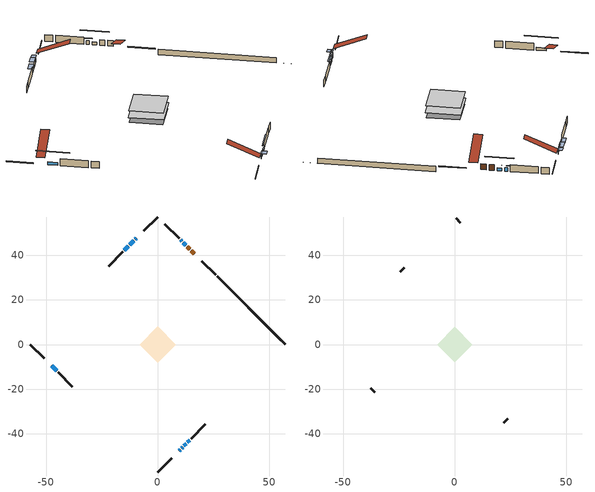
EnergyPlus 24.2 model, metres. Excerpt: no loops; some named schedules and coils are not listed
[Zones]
conditioned space
 floor adiabatic (AdiabaticFloorConstruction): -8.14,0 0,8.14 8.14,0 0,-8.14 z0.86
 floor foundation (Slab1 construction): -7.63,0.08 -0.08,7.63 7.63,-0.08 0.08,-7.63 z-1.12
 wall outside (RimJoist1 construction): 0,-57.15 6.25,-50.9 / -57.15,0 -50.9,-6.25 / 0,57.15 -6.25,50.9 / 25.98,31.18 19.73,37.43 z0.86:1.16
 wall outside (AdiabaticWallConstruction 1): 16.37,40.78 15.1,42.05 / 14.45,42.71 13.28,43.87 z0.86:2.89
 wall outside (AdiabaticWallConstruction): 9.61,-47.55 10.04,-47.11 z0.86:2.54; 12.62,44.53 11.51,45.65 / -47.55,-9.61 -45.32,-11.84 z0.86:1.88; -9.61,47.55 -10.04,47.11 z0.86:2.1; 10.69,-46.46 11.11,-46.04 z0.86:1.7; 11.77,-45.39 12.67,-44.49 / -13.17,43.99 -14.96,42.19 / 10.85,46.3 10.2,46.95 z0.86:2.13; -10.69,46.46 -12.51,44.64 z0.86:2.67; 13.32,-43.83 14.29,-42.86 z0.86:1.39
 wall outside (Wall1 construction): 14.95,-42.2 21.33,-35.82 / -44.66,-12.49 -38.27,-18.88 / -15.62,41.53 -22.01,35.15 / 9.55,47.6 3.16,53.99 z0.86:3.3
 wall foundation (FoundationWall1 construction): 26.63,30.52,-1.12 26.63,30.52,0.86 53.81,3.34,0.86 53.81,3.34,-1.02 57.15,0,-1.02 57.15,0,-1.12
 window (WindowConstruction 5): 9.61,-47.55 10.04,-47.12 z0.86:2.54
 window (WindowConstruction 8): 12.62,44.53 11.51,45.64 z0.86:1.88
 window (WindowConstruction 9): -47.55,-9.61 -45.32,-11.84 z0.86:1.88
 window (WindowConstruction 6): -9.61,47.55 -10.04,47.12 z0.86:2.1
 window (WindowConstruction): 10.7,-46.46 11.11,-46.04 z0.86:1.7
 window (WindowConstruction 1): 11.77,-45.39 12.66,-44.49 z0.86:2.13
 window (WindowConstruction 2): -10.7,46.46 -12.51,44.64 z0.86:2.66
 window (WindowConstruction 3): -13.17,43.99 -14.96,42.19 z0.86:2.13
 window (WindowConstruction 4): 10.85,46.3 10.21,46.95 z0.86:2.13
 window (WindowConstruction 7): 13.32,-43.83 14.29,-42.86 z0.86:1.39
 door (Door): 16.37,40.78 15.1,42.05 z0.86:2.89
 door (Door 1): 14.45,42.71 13.28,43.87 z0.86:2.89
 ceiling adiabatic (AdiabaticFloorConstruction): 0,-8.14 8.14,0 0,8.14 -8.14,0 z0.86
attic - vented
 floor to conditioned space (Floor1 construction Reversed): -7.85,0 0,7.85 7.85,0 0,-7.85 z3.3
 wall outside (Wall2 construction): 21.99,-35.16 23.84,-33.31 / -37.62,-19.54 -35.77,-21.38 / -22.66,34.49 -24.51,32.64 / 2.51,54.65 0.66,56.5 z0.86:3.3
 roof outside (Roof1 construction): 8.95,-48.2,3.3 1.41,-40.67,7.74 -0.63,-42.71,7.74 6.91,-50.24,3.3; -48.2,-8.95,3.3 -40.67,-1.41,7.74 -42.71,0.63,7.74 -50.24,-6.91,3.3; -8.95,48.2,3.3 -1.41,40.67,7.74 0.63,42.71,7.74 -6.91,50.24,3.3; 17.03,40.13,3.3 9.49,32.59,7.74 11.53,30.55,7.74 19.07,38.08,3.3
shading: 10.47,-46.68 9.18,-47.98 10.47,-49.27 11.76,-47.98 z3.15; 8.71,48.44 15.42,41.73 15.63,41.94 8.92,48.66 z5.83; -42.52,-14.64 -50.35,-6.81 -50.56,-7.02 -42.73,-14.85 z5.83; -10.47,46.68 -9.18,47.98 -10.25,49.05 -11.54,47.76 z2.71; 11.32,-45.83 10.48,-46.67 10.7,-46.88 11.53,-46.04 z2; 12.88,-44.28 11.55,-45.6 11.77,-45.81 13.09,-44.49 z2.43; -12.72,44.43 -10.48,46.67 -11.56,47.75 -13.8,45.51 z2.96; -15.18,41.98 -12.96,44.2 -14.03,45.27 -16.25,43.05 z2.43; 9.56,47.59 11.5,45.66 11.71,45.87 9.77,47.8 z3.04; 16.45,-40.7 11.16,-45.99 11.38,-46.2 16.66,-40.92 z4.44
[Building]
Building 1: Terrain=Suburbs
[Site:Location]
Bathurst AP_NB: Latitude {deg}=47.63; Longitude {deg}=-65.74; Time Zone {hr}=-4; Elevation {m}=59; Keep Site Location Information=Yes
[Site:GroundTemperature:Shallow]
0.0375368, -2.14911, -2.32423, -1.28655, 2.87914, 7.02543, 10.62, 12.8971, 13.0906, 11.2385, 7.7356, 3.71651
[Site:WaterMainsTemperature]
Calculation Method=Schedule; Temperature Schedule=mains temperature schedule
[Material] Roughness=Rough; Thermal Absorptance=0.9
Name | Thickness {m} | Conductivity {W/m-K} | Density {kg/m3} | Specific Heat {J/kg-K} | Solar Absorptance | Visible Absorptance
asphalt or fiberglass shingles | 0.00635 | 0.162714 | 1121.4 | 1465.45 | 0.4 | 0.4
ceiling loosefill ins | 0.169333 | 0.0480833 | 16.02 | 1046.75 | 0.7 | 0.7
ceiling stud and cavity | 0.1397 | 0.0886449 | 65.682 | 1177.47 | 0.7 | 0.7
concrete 4.0 in. | 0.1016 | 1.803125 | 2242.8 | 837.4 | 0.7 | 0.7
concrete 8.0 in. | 0.2032 | 1.803125 | 2242.8 | 837.4 | 0.7 | 0.7
door material | 0.04445 | 0.0451087 | 512.64 | 1214.23 | 0.7 | 0.7
door material 1 | 0.04445 | 0.188738 | 512.64 | 1214.23 | 0.7 | 0.7
exterior vertical ins | 0.0210149 | 0.029427 | 32.04 | 1214.23 | 0.7 | 0.7
floor covering | 0.0127 | 0.0433444 | 54.468 | 1339.84 | 0.6 | 0.6
floor rigid ins; wall rigid ins | 0.512978 | 0.029427 | 32.04 | 1214.23 | 0.7 | 0.7
floor stud and cavity | 0.1397 | 1.75129 | 37.0049 | 1207.88 | 0.7 | 0.7
furniture material conditioned space 1 | 0.1524 | 0.115458 | 640.8 | 1214.23 | 0.6 | 0.6
gypsum board | 0.0127 | 0.160291 | 801 | 837.4 | 0.6 | 0.6
gypsum board 1 | 0.0127 | 0.160291 | 801 | 837.4 | 0.7 | 0.7
osb sheathing 0.5 in. | 0.0127 | 0.115458 | 512.64 | 1214.23 | 0.7 | 0.7
osb sheathing 0.75 in. | 0.01905 | 0.115458 | 512.64 | 1214.23 | 0.7 | 0.7
osb sheathing 2.0 in. | 0.0508 | 0.115458 | 512.64 | 1214.23 | 0.7 | 0.7
rim joist rigid ins | 0.051816 | 0.029427 | 32.04 | 1214.23 | 0.7 | 0.7
rim joist stud and cavity | 0.0508 | 0.0397613 | 125.044 | 1163.47 | 0.6 | 0.6
wall stud and cavity | 0.1397 | 0.0934493 | 139.0536 | 1170.24 | 0.7 | 0.7
wall stud and cavity 1 | 0.0889 | 6.1454 | 50.32683 | 1063.81 | 0.6 | 0.6
wall stud and cavity 2 | 0.0889 | 0.380278 | 52.3479 | 1209.89 | 0.7 | 0.7
wall stud and cavity 3 | 0.0889 | 0.391764 | 83.0341 | 1211.67 | 0.7 | 0.7
wood siding | 0.0254 | 0.102417 | 544.68 | 1172.36 | 0.4 | 0.4
wood siding 1 | 0.00254 | 0.102417 | 544.68 | 1172.36 | 0.4 | 0.4
wood siding 2; wood siding 3; wood siding 4 | 0.0254 | 0.102417 | 544.68 | 1172.36 | 0.7 | 0.7
[WindowMaterial:SimpleGlazingSystem]
Name | U-Factor {W/m2-K} | Solar Heat Gain Coefficient
WindowMaterial | 2.13833 | 0.46
WindowMaterial 1 | 2.85376 | 0.66
WindowMaterial 2 | 1.896452 | 0.62
WindowMaterial 3 | 1.97992 | 0.57
WindowMaterial 4 | 2.0191 | 0.54
WindowMaterial 5 | 2.76916 | 0.63
WindowMaterial 6 | 3.00537 | 0.62
WindowMaterial 7 | 5.93465 | 0.52
WindowMaterial 8 | 1.98616 | 0.56
[Construction]
AdiabaticFloorConstruction: floor stud and cavity, floor rigid ins, osb sheathing 0.75 in., floor covering
AdiabaticWallConstruction: wood siding 3, wall rigid ins, wall stud and cavity 2, gypsum board
AdiabaticWallConstruction 1: wood siding 4, wall rigid ins, wall stud and cavity 2, gypsum board
Door: door material
Door 1: door material 1
Floor1 construction Reversed: gypsum board, ceiling stud and cavity, ceiling loosefill ins
FoundationWall1 construction: concrete 8.0 in., gypsum board 1
furniture construction conditioned space 1: furniture material conditioned space 1
PartitionWallConstruction: gypsum board, wall stud and cavity 3, gypsum board
RimJoist1 construction: wood siding 2, rim joist rigid ins, osb sheathing 2.0 in., rim joist stud and cavity
Roof1 construction: asphalt or fiberglass shingles
Slab1 construction: concrete 4.0 in.
Wall1 construction: wood siding, osb sheathing 0.5 in., wall stud and cavity, gypsum board
Wall2 construction: wood siding 1, wall stud and cavity 1
WindowConstruction: WindowMaterial
WindowConstruction 1: WindowMaterial 1
WindowConstruction 2: WindowMaterial 2
WindowConstruction 3: WindowMaterial 3
WindowConstruction 4: WindowMaterial 4
WindowConstruction 5: WindowMaterial 5
WindowConstruction 6: WindowMaterial 6
WindowConstruction 7: WindowMaterial 7
WindowConstruction 8; WindowConstruction 9: WindowMaterial 8
[Zone] Multiplier=1; Part of Total Floor Area=Yes
Name | Volume {m3}
attic - vented | 87.5513
conditioned space | 556.9
[Space]
Name | Zone | Volume {m3}
attic - vented 1 | attic - vented | 87.5513
conditioned space 1 | conditioned space | 556.9
[ZoneInfiltration:EffectiveLeakageArea]
infil attic - vented 1: Zone or Space=attic - vented 1; Schedule=Always On Discrete; Effective Air Leakage Area {cm2}=4924; Stack Coefficient=0.000478421; Wind Coefficient=1.47783e-05
[ZoneMixing]
whole house fan mix: Zone or Space=attic - vented; Schedule=Always On Continuous; Design Flow Rate Calculation Method=Flow/Zone; Design Flow Rate {m3/s}=0; Source Zone or Space=conditioned space
[SurfaceProperty:ExposedFoundationPerimeter]
Slab1: Exposed Perimeter Calculation Method=TotalExposedPerimeter; Total Exposed Perimeter {m}=43.16
[InternalMass] Zone or ZoneList=conditioned space; Space or SpaceList=conditioned space 1
Name | Construction | Surface Area {m2}
furniture mass conditioned space 1 | furniture construction conditioned space 1 | 99.5601
partition wall mass | PartitionWallConstruction | 248.9
[Lights]
interior lighting: Zone or ZoneList or Space or SpaceList=conditioned space 1; Schedule=interior lighting schedule; Design Level Calculation Method=LightingLevel; Lighting Level {W}=343.2; Return Air Fraction=0; Fraction Radiant=0.6; Fraction Visible=0.2; Fraction Replaceable=1
[People]
occupants: Zone or ZoneList or Space or SpaceList=conditioned space 1; Number of People Schedule=occupants schedule; Number of People Calculation Method=People; Number of People=3; Fraction Radiant=0.314171; Sensible Heat Fraction=0.56303; Activity Level Schedule=occupants activity schedule; Carbon Dioxide Generation Rate {m3/s-W}=0; Enable ASHRAE 55 Comfort Warnings=No; Mean Radiant Temperature Calculation Type=EnclosureAveraged
[ElectricEquipment] Zone or ZoneList or Space or SpaceList=conditioned space 1; Design Level Calculation Method=EquipmentLevel
Name | Schedule | Design Level {W} | Fraction Latent | Fraction Radiant | Fraction Lost
clothes dryer | clothes dryer schedule | 140.772 | 0.015 | 0.081 | 0.85
clothes washer | clothes washer schedule | 32.1985 | 0.03 | 0.162 | 0.7
cooking range | cooking range schedule | 215.147 | 0.08 | 0.432 | 0.2
dishwasher | dishwasher schedule | 66.8632 | 0.3 | 0.18 | 0.4
fridge | fridge schedule | 72.9452 | 0 | 0.6 | 0
mech vent bath fan 0 | mech vent bath fan 0 schedule | 25.1 | 0 | 0 | 1
mech vent bath fan 1 | mech vent bath fan 1 schedule | 25.1 | 0 | 0 | 1
mech vent house fan | mech vent house fan schedule | 0 | 0 | 0 | 1
mech vent house fan cfis | mech vent house fan cfis schedule | 0 | 0 | 0 | 0
misc plug loads | misc plug loads schedule | 494.7 | 0.045 | 0.513 | 0.1
whole house fan | Always On Discrete | 0 | 0 | 0 | 1
[OtherEquipment] Zone or ZoneList or Space or SpaceList=conditioned space 1; Design Level Calculation Method=EquipmentLevel
Name | Fuel Type | Schedule | Design Level {W} | Fraction Latent | Fraction Radiant | Fraction Lost
clothes dryer 1 | Electricity | clothes dryer schedule | 0 | 0.015 | 0.081 | 0.85
cooking range 1 | Electricity | cooking range schedule | 0 | 0.08 | 0.432 | 0.2
general water use latent | None | general water use schedule | 62.594 | 1 | 0 | 0
general water use sensible | None | general water use schedule | -61.6891 | 0 | 0.6 | 0
mech vent house fan latent load | None | Always On Discrete | 0 | 1 | 0 | 0
mech vent house fan sensible load | None | Always On Discrete | 0 | 0 | 0 | 0
water heater energy adjustment1 | Electricity | Always On Discrete | 0.01 | 0 | 0 | 1
[ZoneInfiltration:DesignFlowRate] Zone or ZoneList or Space or SpaceList=conditioned space 1; Schedule=Always On Discrete; Design Flow Rate Calculation Method=Flow/Zone; Design Flow Rate {m3/s}=0
infil flow; natural vent flow; whole house fan flow
[ZoneControl:Thermostat]
conditioned space Thermostat: Zone or ZoneList=conditioned space; Control Type Schedule=conditioned space Thermostat Schedule; Control 1=conditioned space temperature setpoint; Temperature Difference Between Cutout And Setpoint {deltaC}=0
[ThermostatSetpoint:DualSetpoint]
conditioned space temperature setpoint: Heating Setpoint Temperature Schedule=heating setpoint; Cooling Setpoint Temperature Schedule=cooling setpoint
[AirLoopHVAC:UnitarySystem]
unit heater unitary system: Control Type=Load; Controlling Zone or Thermostat Location=conditioned space; Dehumidification Control Type=None; Availability Schedule=Always On Discrete; Supply Fan=unit heater supply fan; Fan Placement=BlowThrough; Supply Air Fan Operating Mode Schedule=unit heater auto fan schedule; Heating Coil=unit heater htg coil; DX Heating Coil Sizing Ratio=1; Use DOAS DX Cooling Coil=No; Minimum Supply Air Temperature {C}=2; Latent Load Control=SensibleOnlyLoadControl; Cooling Supply Air Flow Rate Method=None; Heating Supply Air Flow Rate Method=SupplyAirFlowRate; Heating Supply Air Flow Rate {m3/s}=0.00141584; No Load Supply Air Flow Rate Method=SupplyAirFlowRate; No Load Supply Air Flow Rate {m3/s}=0; No Load Supply Air Flow Rate Control Set To Low Speed=Yes; Maximum Supply Air Temperature {C}=48.8889; Maximum Outdoor Dry-Bulb Temperature for Supplemental Heater Operation {C}=21; Ancillary On-Cycle Electric Power {W}=0; Ancillary Off-Cycle Electric Power {W}=0
[Zone equipment]
conditioned space: electric baseboard, unit heater unitary system
[Foundation:Kiva]
Foundation Kiva 1: Initial Indoor Air Temperature {C}=18; Wall Height Above Grade {m}=0.860024; Wall Depth Below Slab {m}=0.2032; Custom Block Material Name 1=exterior vertical ins; Custom Block Depth 1 {m}=1.98001; Custom Block X Position 1 {m}=0.2159; Custom Block Z Position 1 {m}=0
[Foundation:Kiva:Settings]
Soil Conductivity {W/m-K}=0.849921; Soil Density {kg/m3}=1842.3; Soil Specific Heat {J/kg-K}=418.7; Ground Solar Absorptivity=0.9; Ground Thermal Absorptivity=0.9; Ground Surface Roughness {m}=0.03; Far-Field Width {m}=40; Deep-Ground Boundary Condition=ZeroFlux; Deep-Ground Depth {m}=40; Minimum Cell Dimension {m}=0.2; Maximum Cell Growth Coefficient=3; Simulation Timestep=Timestep
[Exterior:Lights]
exterior lighting: Schedule=exterior lighting schedule; Design Level {W}=75.6
[EnergyManagementSystem:Sensor] Output:Variable or Output:Meter Index Key=conditioned space
Name | Output:Variable or Output:Meter
conditioned_space_clg_unmet_s | Zone Cooling Setpoint Not Met Time
conditioned_space_htg_unmet_s | Zone Heating Setpoint Not Met Time
fridge_tin_s; tin_s; tin_s_1 | Zone Mean Air Temperature
tout_s | Zone Outdoor Air Drybulb Temperature
win_s | Zone Air Humidity Ratio
[Schedule:Constant]
Name | Hourly Value
Always On Continuous; mech vent house fan schedule; mech vent house fan cfis schedule; Always On Discrete | 1
occupants activity schedule | 117.228
fridge schedule; unit heater auto fan schedule | 0
[Schedule:Week:Daily]
interior lighting schedule Week Rule - Jan1-Jan27: interior lighting schedule day, interior lighting schedule day, interior lighting schedule day, interior lighting schedule day, interior lighting schedule day, interior lighting schedule day, interior lighting schedule day, interior lighting schedule default day, interior lighting schedule default day, interior lighting schedule default day, interior lighting schedule default day, interior lighting schedule default day
interior lighting schedule Week Rule - Jan28-Feb3: interior lighting schedule day, interior lighting schedule day, interior lighting schedule day, interior lighting schedule day, interior lighting schedule day 1, interior lighting schedule day 1, interior lighting schedule day 1, interior lighting schedule default day, interior lighting schedule default day, interior lighting schedule default day, interior lighting schedule default day, interior lighting schedule default day
interior lighting schedule Week Rule - Feb4-Feb24: interior lighting schedule day 1, interior lighting schedule day 1, interior lighting schedule day 1, interior lighting schedule day 1, interior lighting schedule day 1, interior lighting schedule day 1, interior lighting schedule day 1, interior lighting schedule default day, interior lighting schedule default day, interior lighting schedule default day, interior lighting schedule default day, interior lighting schedule default day
interior lighting schedule Week Rule - Feb25-Mar3: interior lighting schedule day 1, interior lighting schedule day 1, interior lighting schedule day 1, interior lighting schedule day 1, interior lighting schedule day 2, interior lighting schedule day 2, interior lighting schedule day 2, interior lighting schedule default day, interior lighting schedule default day, interior lighting schedule default day, interior lighting schedule default day, interior lighting schedule default day
interior lighting schedule Week Rule - Mar4-Mar31: interior lighting schedule day 2, interior lighting schedule day 2, interior lighting schedule day 2, interior lighting schedule day 2, interior lighting schedule day 2, interior lighting schedule day 2, interior lighting schedule day 2, interior lighting schedule default day, interior lighting schedule default day, interior lighting schedule default day, interior lighting schedule default day, interior lighting schedule default day
interior lighting schedule Week Rule - Apr1-Apr28: interior lighting schedule day 3, interior lighting schedule day 3, interior lighting schedule day 3, interior lighting schedule day 3, interior lighting schedule day 3, interior lighting schedule day 3, interior lighting schedule day 3, interior lighting schedule default day, interior lighting schedule default day, interior lighting schedule default day, interior lighting schedule default day, interior lighting schedule default day
interior lighting schedule Week Rule - Apr29-May5: interior lighting schedule day 3, interior lighting schedule day 3, interior lighting schedule day 4, interior lighting schedule day 4, interior lighting schedule day 4, interior lighting schedule day 4, interior lighting schedule day 4, interior lighting schedule default day, interior lighting schedule default day, interior lighting schedule default day, interior lighting schedule default day, interior lighting schedule default day
interior lighting schedule Week Rule - May6-May26: interior lighting schedule day 4, interior lighting schedule day 4, interior lighting schedule day 4, interior lighting schedule day 4, interior lighting schedule day 4, interior lighting schedule day 4, interior lighting schedule day 4, interior lighting schedule default day, interior lighting schedule default day, interior lighting schedule default day, interior lighting schedule default day, interior lighting schedule default day
interior lighting schedule Week Rule - May27-Jun2: interior lighting schedule day 4, interior lighting schedule day 4, interior lighting schedule day 4, interior lighting schedule day 4, interior lighting schedule day 4, interior lighting schedule day 5, interior lighting schedule day 5, interior lighting schedule default day, interior lighting schedule default day, interior lighting schedule default day, interior lighting schedule default day, interior lighting schedule default day
interior lighting schedule Week Rule - Jun3-Jun30: interior lighting schedule day 5, interior lighting schedule day 5, interior lighting schedule day 5, interior lighting schedule day 5, interior lighting schedule day 5, interior lighting schedule day 5, interior lighting schedule day 5, interior lighting schedule default day, interior lighting schedule default day, interior lighting schedule default day, interior lighting schedule default day, interior lighting schedule default day
interior lighting schedule Week Rule - Jul1-Jul28: interior lighting schedule day 6, interior lighting schedule day 6, interior lighting schedule day 6, interior lighting schedule day 6, interior lighting schedule day 6, interior lighting schedule day 6, interior lighting schedule day 6, interior lighting schedule default day, interior lighting schedule default day, interior lighting schedule default day, interior lighting schedule default day, interior lighting schedule default day
interior lighting schedule Week Rule - Jul29-Aug4: interior lighting schedule day 6, interior lighting schedule day 6, interior lighting schedule day 6, interior lighting schedule day 7, interior lighting schedule day 7, interior lighting schedule day 7, interior lighting schedule day 7, interior lighting schedule default day, interior lighting schedule default day, interior lighting schedule default day, interior lighting schedule default day, interior lighting schedule default day
interior lighting schedule Week Rule - Aug5-Aug25: interior lighting schedule day 7, interior lighting schedule day 7, interior lighting schedule day 7, interior lighting schedule day 7, interior lighting schedule day 7, interior lighting schedule day 7, interior lighting schedule day 7, interior lighting schedule default day, interior lighting schedule default day, interior lighting schedule default day, interior lighting schedule default day, interior lighting schedule default day
interior lighting schedule Week Rule - Aug26-Sep1: interior lighting schedule day 7, interior lighting schedule day 7, interior lighting schedule day 7, interior lighting schedule day 7, interior lighting schedule day 7, interior lighting schedule day 7, interior lighting schedule day 8, interior lighting schedule default day, interior lighting schedule default day, interior lighting schedule default day, interior lighting schedule default day, interior lighting schedule default day
interior lighting schedule Week Rule - Sep2-Sep29: interior lighting schedule day 8, interior lighting schedule day 8, interior lighting schedule day 8, interior lighting schedule day 8, interior lighting schedule day 8, interior lighting schedule day 8, interior lighting schedule day 8, interior lighting schedule default day, interior lighting schedule default day, interior lighting schedule default day, interior lighting schedule default day, interior lighting schedule default day
interior lighting schedule Week Rule - Sep30-Oct6: interior lighting schedule day 8, interior lighting schedule day 9, interior lighting schedule day 9, interior lighting schedule day 9, interior lighting schedule day 9, interior lighting schedule day 9, interior lighting schedule day 9, interior lighting schedule default day, interior lighting schedule default day, interior lighting schedule default day, interior lighting schedule default day, interior lighting schedule default day
interior lighting schedule Week Rule - Oct7-Oct27: interior lighting schedule day 9, interior lighting schedule day 9, interior lighting schedule day 9, interior lighting schedule day 9, interior lighting schedule day 9, interior lighting schedule day 9, interior lighting schedule day 9, interior lighting schedule default day, interior lighting schedule default day, interior lighting schedule default day, interior lighting schedule default day, interior lighting schedule default day
interior lighting schedule Week Rule - Oct28-Nov3: interior lighting schedule day 9, interior lighting schedule day 9, interior lighting schedule day 9, interior lighting schedule day 9, interior lighting schedule day 10, interior lighting schedule day 10, interior lighting schedule day 10, interior lighting schedule default day, interior lighting schedule default day, interior lighting schedule default day, interior lighting schedule default day, interior lighting schedule default day
interior lighting schedule Week Rule - Nov4-Nov24: interior lighting schedule day 10, interior lighting schedule day 10, interior lighting schedule day 10, interior lighting schedule day 10, interior lighting schedule day 10, interior lighting schedule day 10, interior lighting schedule day 10, interior lighting schedule default day, interior lighting schedule default day, interior lighting schedule default day, interior lighting schedule default day, interior lighting schedule default day
interior lighting schedule Week Rule - Nov25-Dec1: interior lighting schedule day 10, interior lighting schedule day 10, interior lighting schedule day 10, interior lighting schedule day 10, interior lighting schedule day 10, interior lighting schedule day 10, interior lighting schedule day 11, interior lighting schedule default day, interior lighting schedule default day, interior lighting schedule default day, interior lighting schedule default day, interior lighting schedule default day
interior lighting schedule Week Rule - Dec2-Dec31: interior lighting schedule day 11, interior lighting schedule day 11, interior lighting schedule day 11, interior lighting schedule day 11, interior lighting schedule day 11, interior lighting schedule day 11, interior lighting schedule day 11, interior lighting schedule default day, interior lighting schedule default day, interior lighting schedule default day, interior lighting schedule default day, interior lighting schedule default day
occupants schedule Week Rule - Jan1-Dec31: occupants schedule day, occupants schedule day, occupants schedule day, occupants schedule day, occupants schedule day, occupants schedule day, occupants schedule day, occupants schedule default day, occupants schedule default day, occupants schedule default day, occupants schedule default day, occupants schedule default day
clothes dryer schedule Week Rule - Jan1-Dec31: clothes dryer schedule day, clothes dryer schedule day, clothes dryer schedule day, clothes dryer schedule day, clothes dryer schedule day, clothes dryer schedule day, clothes dryer schedule day, clothes dryer schedule default day, clothes dryer schedule default day, clothes dryer schedule default day, clothes dryer schedule default day, clothes dryer schedule default day
clothes washer schedule Week Rule - Jan1-Dec31: clothes washer schedule day, clothes washer schedule day, clothes washer schedule day, clothes washer schedule day, clothes washer schedule day, clothes washer schedule day, clothes washer schedule day, clothes washer schedule default day, clothes washer schedule default day, clothes washer schedule default day, clothes washer schedule default day, clothes washer schedule default day
cooking range schedule Week Rule - Jan1-Dec31: cooking range schedule day, cooking range schedule day, cooking range schedule day, cooking range schedule day, cooking range schedule day, cooking range schedule day, cooking range schedule day, cooking range schedule default day, cooking range schedule default day, cooking range schedule default day, cooking range schedule default day, cooking range schedule default day
dishwasher schedule Week Rule - Jan1-Dec31: dishwasher schedule day, dishwasher schedule day, dishwasher schedule day, dishwasher schedule day, dishwasher schedule day, dishwasher schedule day, dishwasher schedule day, dishwasher schedule default day, dishwasher schedule default day, dishwasher schedule default day, dishwasher schedule default day, dishwasher schedule default day
mech vent bath fan 0 schedule Week Rule - Jan1-Dec31: mech vent bath fan 0 schedule day, mech vent bath fan 0 schedule day, mech vent bath fan 0 schedule day, mech vent bath fan 0 schedule day, mech vent bath fan 0 schedule day, mech vent bath fan 0 schedule day, mech vent bath fan 0 schedule day, mech vent bath fan 0 schedule default day, mech vent bath fan 0 schedule default day, mech vent bath fan 0 schedule default day, mech vent bath fan 0 schedule default day, mech vent bath fan 0 schedule default day
mech vent bath fan 1 schedule Week Rule - Jan1-Dec31: mech vent bath fan 1 schedule day, mech vent bath fan 1 schedule day, mech vent bath fan 1 schedule day, mech vent bath fan 1 schedule day, mech vent bath fan 1 schedule day, mech vent bath fan 1 schedule day, mech vent bath fan 1 schedule day, mech vent bath fan 1 schedule default day, mech vent bath fan 1 schedule default day, mech vent bath fan 1 schedule default day, mech vent bath fan 1 schedule default day, mech vent bath fan 1 schedule default day
misc plug loads schedule Week Rule - Jan1-Dec31: misc plug loads schedule day, misc plug loads schedule day, misc plug loads schedule day, misc plug loads schedule day, misc plug loads schedule day, misc plug loads schedule day, misc plug loads schedule day, misc plug loads schedule default day, misc plug loads schedule default day, misc plug loads schedule default day, misc plug loads schedule default day, misc plug loads schedule default day
general water use schedule Week Rule - Jan1-Dec31: general water use schedule day, general water use schedule day, general water use schedule day, general water use schedule day, general water use schedule day, general water use schedule day, general water use schedule day, general water use schedule default day, general water use schedule default day, general water use schedule default day, general water use schedule default day, general water use schedule default day
exterior lighting schedule Week Rule - Jan1-Jan27: exterior lighting schedule day, exterior lighting schedule day, exterior lighting schedule day, exterior lighting schedule day, exterior lighting schedule day, exterior lighting schedule day, exterior lighting schedule day, exterior lighting schedule default day, exterior lighting schedule default day, exterior lighting schedule default day, exterior lighting schedule default day, exterior lighting schedule default day
exterior lighting schedule Week Rule - Jan28-Feb3: exterior lighting schedule day, exterior lighting schedule day, exterior lighting schedule day, exterior lighting schedule day, exterior lighting schedule day 1, exterior lighting schedule day 1, exterior lighting schedule day 1, exterior lighting schedule default day, exterior lighting schedule default day, exterior lighting schedule default day, exterior lighting schedule default day, exterior lighting schedule default day
exterior lighting schedule Week Rule - Feb4-Feb24: exterior lighting schedule day 1, exterior lighting schedule day 1, exterior lighting schedule day 1, exterior lighting schedule day 1, exterior lighting schedule day 1, exterior lighting schedule day 1, exterior lighting schedule day 1, exterior lighting schedule default day, exterior lighting schedule default day, exterior lighting schedule default day, exterior lighting schedule default day, exterior lighting schedule default day
exterior lighting schedule Week Rule - Feb25-Mar3: exterior lighting schedule day 1, exterior lighting schedule day 1, exterior lighting schedule day 1, exterior lighting schedule day 1, exterior lighting schedule day 2, exterior lighting schedule day 2, exterior lighting schedule day 2, exterior lighting schedule default day, exterior lighting schedule default day, exterior lighting schedule default day, exterior lighting schedule default day, exterior lighting schedule default day
exterior lighting schedule Week Rule - Mar4-Mar31: exterior lighting schedule day 2, exterior lighting schedule day 2, exterior lighting schedule day 2, exterior lighting schedule day 2, exterior lighting schedule day 2, exterior lighting schedule day 2, exterior lighting schedule day 2, exterior lighting schedule default day, exterior lighting schedule default day, exterior lighting schedule default day, exterior lighting schedule default day, exterior lighting schedule default day
exterior lighting schedule Week Rule - Apr1-Apr28: exterior lighting schedule day 3, exterior lighting schedule day 3, exterior lighting schedule day 3, exterior lighting schedule day 3, exterior lighting schedule day 3, exterior lighting schedule day 3, exterior lighting schedule day 3, exterior lighting schedule default day, exterior lighting schedule default day, exterior lighting schedule default day, exterior lighting schedule default day, exterior lighting schedule default day
exterior lighting schedule Week Rule - Apr29-May5: exterior lighting schedule day 3, exterior lighting schedule day 3, exterior lighting schedule day 4, exterior lighting schedule day 4, exterior lighting schedule day 4, exterior lighting schedule day 4, exterior lighting schedule day 4, exterior lighting schedule default day, exterior lighting schedule default day, exterior lighting schedule default day, exterior lighting schedule default day, exterior lighting schedule default day
exterior lighting schedule Week Rule - May6-May26: exterior lighting schedule day 4, exterior lighting schedule day 4, exterior lighting schedule day 4, exterior lighting schedule day 4, exterior lighting schedule day 4, exterior lighting schedule day 4, exterior lighting schedule day 4, exterior lighting schedule default day, exterior lighting schedule default day, exterior lighting schedule default day, exterior lighting schedule default day, exterior lighting schedule default day
exterior lighting schedule Week Rule - May27-Jun2: exterior lighting schedule day 4, exterior lighting schedule day 4, exterior lighting schedule day 4, exterior lighting schedule day 4, exterior lighting schedule day 4, exterior lighting schedule day 5, exterior lighting schedule day 5, exterior lighting schedule default day, exterior lighting schedule default day, exterior lighting schedule default day, exterior lighting schedule default day, exterior lighting schedule default day
exterior lighting schedule Week Rule - Jun3-Jun30: exterior lighting schedule day 5, exterior lighting schedule day 5, exterior lighting schedule day 5, exterior lighting schedule day 5, exterior lighting schedule day 5, exterior lighting schedule day 5, exterior lighting schedule day 5, exterior lighting schedule default day, exterior lighting schedule default day, exterior lighting schedule default day, exterior lighting schedule default day, exterior lighting schedule default day
exterior lighting schedule Week Rule - Jul1-Jul28: exterior lighting schedule day 6, exterior lighting schedule day 6, exterior lighting schedule day 6, exterior lighting schedule day 6, exterior lighting schedule day 6, exterior lighting schedule day 6, exterior lighting schedule day 6, exterior lighting schedule default day, exterior lighting schedule default day, exterior lighting schedule default day, exterior lighting schedule default day, exterior lighting schedule default day
exterior lighting schedule Week Rule - Jul29-Aug4: exterior lighting schedule day 6, exterior lighting schedule day 6, exterior lighting schedule day 6, exterior lighting schedule day 7, exterior lighting schedule day 7, exterior lighting schedule day 7, exterior lighting schedule day 7, exterior lighting schedule default day, exterior lighting schedule default day, exterior lighting schedule default day, exterior lighting schedule default day, exterior lighting schedule default day
exterior lighting schedule Week Rule - Aug5-Aug25: exterior lighting schedule day 7, exterior lighting schedule day 7, exterior lighting schedule day 7, exterior lighting schedule day 7, exterior lighting schedule day 7, exterior lighting schedule day 7, exterior lighting schedule day 7, exterior lighting schedule default day, exterior lighting schedule default day, exterior lighting schedule default day, exterior lighting schedule default day, exterior lighting schedule default day
exterior lighting schedule Week Rule - Aug26-Sep1: exterior lighting schedule day 7, exterior lighting schedule day 7, exterior lighting schedule day 7, exterior lighting schedule day 7, exterior lighting schedule day 7, exterior lighting schedule day 7, exterior lighting schedule day 8, exterior lighting schedule default day, exterior lighting schedule default day, exterior lighting schedule default day, exterior lighting schedule default day, exterior lighting schedule default day
exterior lighting schedule Week Rule - Sep2-Sep29: exterior lighting schedule day 8, exterior lighting schedule day 8, exterior lighting schedule day 8, exterior lighting schedule day 8, exterior lighting schedule day 8, exterior lighting schedule day 8, exterior lighting schedule day 8, exterior lighting schedule default day, exterior lighting schedule default day, exterior lighting schedule default day, exterior lighting schedule default day, exterior lighting schedule default day
exterior lighting schedule Week Rule - Sep30-Oct6: exterior lighting schedule day 8, exterior lighting schedule day 9, exterior lighting schedule day 9, exterior lighting schedule day 9, exterior lighting schedule day 9, exterior lighting schedule day 9, exterior lighting schedule day 9, exterior lighting schedule default day, exterior lighting schedule default day, exterior lighting schedule default day, exterior lighting schedule default day, exterior lighting schedule default day
[Schedule:Year]
interior lighting schedule: interior lighting schedule Week Rule - Jan1-Jan27, 1, 1, 1, 27, interior lighting schedule Week Rule - Jan28-Feb3, 1, 28, 2, 3, interior lighting schedule Week Rule - Feb4-Feb24, 2, 4, 2, 24, interior lighting schedule Week Rule - Feb25-Mar3, 2, 25, 3, 3, interior lighting schedule Week Rule - Mar4-Mar31, 3, 4, 3, 31, interior lighting schedule Week Rule - Apr1-Apr28, 4, 1, 4, 28, interior lighting schedule Week Rule - Apr29-May5, 4, 29, 5, 5, interior lighting schedule Week Rule - May6-May26, 5, 6, 5, 26, interior lighting schedule Week Rule - May27-Jun2, 5, 27, 6, 2, interior lighting schedule Week Rule - Jun3-Jun30, 6, 3, 6, 30, interior lighting schedule Week Rule - Jul1-Jul28, 7, 1, 7, 28, interior lighting schedule Week Rule - Jul29-Aug4, 7, 29, 8, 4, interior lighting schedule Week Rule - Aug5-Aug25, 8, 5, 8, 25, interior lighting schedule Week Rule - Aug26-Sep1, 8, 26, 9, 1, interior lighting schedule Week Rule - Sep2-Sep29, 9, 2, 9, 29, interior lighting schedule Week Rule - Sep30-Oct6, 9, 30, 10, 6, interior lighting schedule Week Rule - Oct7-Oct27, 10, 7, 10, 27, interior lighting schedule Week Rule - Oct28-Nov3, 10, 28, 11, 3, interior lighting schedule Week Rule - Nov4-Nov24, 11, 4, 11, 24, interior lighting schedule Week Rule - Nov25-Dec1, 11, 25, 12, 1, interior lighting schedule Week Rule - Dec2-Dec31, 12, 2, 12, 31
occupants schedule: occupants schedule Week Rule - Jan1-Dec31, 1, 1, 12, 31
clothes dryer schedule: clothes dryer schedule Week Rule - Jan1-Dec31, 1, 1, 12, 31
clothes washer schedule: clothes washer schedule Week Rule - Jan1-Dec31, 1, 1, 12, 31
cooking range schedule: cooking range schedule Week Rule - Jan1-Dec31, 1, 1, 12, 31
dishwasher schedule: dishwasher schedule Week Rule - Jan1-Dec31, 1, 1, 12, 31
mech vent bath fan 0 schedule: mech vent bath fan 0 schedule Week Rule - Jan1-Dec31, 1, 1, 12, 31
mech vent bath fan 1 schedule: mech vent bath fan 1 schedule Week Rule - Jan1-Dec31, 1, 1, 12, 31
misc plug loads schedule: misc plug loads schedule Week Rule - Jan1-Dec31, 1, 1, 12, 31
general water use schedule: general water use schedule Week Rule - Jan1-Dec31, 1, 1, 12, 31
exterior lighting schedule: exterior lighting schedule Week Rule - Jan1-Jan27, 1, 1, 1, 27, exterior lighting schedule Week Rule - Jan28-Feb3, 1, 28, 2, 3, exterior lighting schedule Week Rule - Feb4-Feb24, 2, 4, 2, 24, exterior lighting schedule Week Rule - Feb25-Mar3, 2, 25, 3, 3, exterior lighting schedule Week Rule - Mar4-Mar31, 3, 4, 3, 31, exterior lighting schedule Week Rule - Apr1-Apr28, 4, 1, 4, 28, exterior lighting schedule Week Rule - Apr29-May5, 4, 29, 5, 5, exterior lighting schedule Week Rule - May6-May26, 5, 6, 5, 26, exterior lighting schedule Week Rule - May27-Jun2, 5, 27, 6, 2, exterior lighting schedule Week Rule - Jun3-Jun30, 6, 3, 6, 30, exterior lighting schedule Week Rule - Jul1-Jul28, 7, 1, 7, 28, exterior lighting schedule Week Rule - Jul29-Aug4, 7, 29, 8, 4, exterior lighting schedule Week Rule - Aug5-Aug25, 8, 5, 8, 25, exterior lighting schedule Week Rule - Aug26-Sep1, 8, 26, 9, 1, exterior lighting schedule Week Rule - Sep2-Sep29, 9, 2, 9, 29, exterior lighting schedule Week Rule - Sep30-Oct6, 9, 30, 10, 6, exterior lighting schedule Week Rule - Oct7-Oct27, 10, 7, 10, 27, exterior lighting schedule Week Rule - Oct28-Nov3, 10, 28, 11, 3, exterior lighting schedule Week Rule - Nov4-Nov24, 11, 4, 11, 24, exterior lighting schedule Week Rule - Nov25-Dec1, 11, 25, 12, 1, exterior lighting schedule Week Rule - Dec2-Dec31, 12, 2, 12, 31
[Schedule:Compact]
conditioned space Thermostat Schedule: Through: 12/31, For: AllDays, Until: 24:00, 4
mains temperature schedule: Through: 01/01, For: AllDays, Until: 24:00, 5.18111, Through: 01/02, For: AllDays, Until: 24:00, 5.11, Through: 01/03, For: AllDays, Until: 24:00, 5.04056, Through: 01/04, For: AllDays, Until: 24:00, 4.97167, Through: 01/05, For: AllDays, Until: 24:00, 4.90389, Through: 01/06, For: AllDays, Until: 24:00, 4.83722, Through: 01/07, For: AllDays, Until: 24:00, 4.77167, Through: 01/08, For: AllDays, Until: 24:00, 4.70722, Through: 01/09, For: AllDays, Until: 24:00, 4.64389, Through: 01/10, For: AllDays, Until: 24:00, 4.58167, Through: 01/11, For: AllDays, Until: 24:00, 4.52056, Through: 01/12, For: AllDays, Until: 24:00, 4.46111, Through: 01/13, For: AllDays, Until: 24:00, 4.40222, Through: 01/14, For: AllDays, Until: 24:00, 4.345, Through: 01/15, For: AllDays, Until: 24:00, 4.28889, Through: 01/16, For: AllDays, Until: 24:00, 4.23389, Through: 01/17, For: AllDays, Until: 24:00, 4.18056, Through: 01/18, For: AllDays, Until: 24:00, 4.12833, Through: 01/19, For: AllDays, Until: 24:00, 4.07722, Through: 01/20, For: AllDays, Until: 24:00, 4.02778, Through: 01/21, For: AllDays, Until: 24:00, 3.97944, Through: 01/22, For: AllDays, Until: 24:00, 3.93222, Through: 01/23, For: AllDays, Until: 24:00, 3.88667, Through: 01/24, For: AllDays, Until: 24:00, 3.84278, Through: 01/25, For: AllDays, Until: 24:00, 3.8, Through: 01/26, For: AllDays, Until: 24:00, 3.75889, Through: 01/27, For: AllDays, Until: 24:00, 3.71889, Through: 01/28, For: AllDays, Until: 24:00, 3.68, Through: 01/29, For: AllDays, Until: 24:00, 3.64333, Through: 01/30, For: AllDays, Until: 24:00, 3.60722, Through: 01/31, For: AllDays, Until: 24:00, 3.57333, Through: 02/01, For: AllDays, Until: 24:00, 3.54056, Through: 02/02, For: AllDays, Until: 24:00, 3.50944, Through: 02/03, For: AllDays, Until: 24:00, 3.48, Through: 02/04, For: AllDays, Until: 24:00, 3.45167, Through: 02/05, For: AllDays, Until: 24:00, 3.425, Through: 02/06, For: AllDays, Until: 24:00, 3.39944, Through: 02/07, For: AllDays, Until: 24:00, 3.37611, Through: 02/08, For: AllDays, Until: 24:00, 3.35389, Through: 02/09, For: AllDays, Until: 24:00, 3.33333, Through: 02/10, For: AllDays, Until: 24:00, 3.31444, Through: 02/11, For: AllDays, Until: 24:00, 3.29667, Through: 02/12, For: AllDays, Until: 24:00, 3.28111, Through: 02/13, For: AllDays, Until: 24:00, 3.26667, Through: 02/14, For: AllDays, Until: 24:00, 3.25389, Through: 02/15, For: AllDays, Until: 24:00, 3.24278, Through: 02/16, For: AllDays, Until: 24:00, 3.23278, Through: 02/17, For: AllDays, Until: 24:00, 3.225, Through: 02/18, For: AllDays, Until: 24:00, 3.21833, Through: 02/19, For: AllDays, Until: 24:00, 3.21333, Through: 02/20, For: AllDays, Until: 24:00, 3.21, Through: 02/21, For: AllDays, Until: 24:00, 3.20833, Through: 02/22, For: AllDays, Until: 24:00, 3.20833, Through: 02/23, For: AllDays, Until: 24:00, 3.20944, Through: 02/24, For: AllDays, Until: 24:00, 3.21278, Through: 02/25, For: AllDays, Until: 24:00, 3.21722, Through: 02/26, For: AllDays, Until: 24:00, 3.22333, Through: 02/27, For: AllDays, Until: 24:00, 3.23111, Through: 02/28, For: AllDays, Until: 24:00, 3.24056, Through: 03/01, For: AllDays, Until: 24:00, 3.25111, Through: 03/02, For: AllDays, Until: 24:00, 3.26389, Through: 03/03, For: AllDays, Until: 24:00, 3.27778, Through: 03/04, For: AllDays, Until: 24:00, 3.29333, Through: 03/05, For: AllDays, Until: 24:00, 3.31056, Through: 03/06, For: AllDays, Until: 24:00, 3.32944, Through: 03/07, For: AllDays, Until: 24:00, 3.34944, Through: 03/08, For: AllDays, Until: 24:00, 3.37111, Through: 03/09, For: AllDays, Until: 24:00, 3.39444, Through: 03/10, For: AllDays, Until: 24:00, 3.41944, Through: 03/11, For: AllDays, Until: 24:00, 3.44611, Through: 03/12, For: AllDays, Until: 24:00, 3.47389, Through: 03/13, For: AllDays, Until: 24:00, 3.50333, Through: 03/14, For: AllDays, Until: 24:00, 3.53389, Through: 03/15, For: AllDays, Until: 24:00, 3.56667, Through: 03/16, For: AllDays, Until: 24:00, 3.60056, Through: 03/17, For: AllDays, Until: 24:00, 3.63556, Through: 03/18, For: AllDays, Until: 24:00, 3.67222, Through: 03/19, For: AllDays, Until: 24:00, 3.71056, Through: 03/20, For: AllDays, Until: 24:00, 3.75056, Through: 03/21, For: AllDays, Until: 24:00, 3.79111, Through: 03/22, For: AllDays, Until: 24:00, 3.83389, Through: 03/23, For: AllDays, Until: 24:00, 3.87778, Through: 03/24, For: AllDays, Until: 24:00, 3.92278, Through: 03/25, For: AllDays, Until: 24:00, 3.96944, Through: 03/26, For: AllDays, Until: 24:00, 4.01778, Through: 03/27, For: AllDays, Until: 24:00, 4.06722, Through: 03/28, For: AllDays, Until: 24:00, 4.11778, Through: 03/29, For: AllDays, Until: 24:00, 4.16944, Through: 03/30, For: AllDays, Until: 24:00, 4.22278, Through: 03/31, For: AllDays, Until: 24:00, 4.27778, Through: 04/01, For: AllDays, Until: 24:00, 4.33333, Through: 04/02, For: AllDays, Until: 24:00, 4.39056, Through: 04/03, For: AllDays, Until: 24:00, 4.44889, Through: 04/04, For: AllDays, Until: 24:00, 4.50833, Through: 04/05, For: AllDays, Until: 24:00, 4.56889, Through: 04/06, For: AllDays, Until: 24:00, 4.63111, Through: 04/07, For: AllDays, Until: 24:00, 4.69389, Through: 04/08, For: AllDays, Until: 24:00, 4.75833, Through: 04/09, For: AllDays, Until: 24:00, 4.82333, Through: 04/10, For: AllDays, Until: 24:00, 4.89, Through: 04/11, For: AllDays, Until: 24:00, 4.95778, Through: 04/12, For: AllDays, Until: 24:00, 5.02611, Through: 04/13, For: AllDays, Until: 24:00, 5.09556, Through: 04/14, For: AllDays, Until: 24:00, 5.16667, Through: 04/15, For: AllDays, Until: 24:00, 5.23833, Through: 04/16, For: AllDays, Until: 24:00, 5.31056, Through: 04/17, For: AllDays, Until: 24:00, 5.38444, Through: 04/18, For: AllDays, Until: 24:00, 5.45889, Through: 04/19, For: AllDays, Until: 24:00, 5.53444, Through: 04/20, For: AllDays, Until: 24:00, 5.61056, Through: 04/21, For: AllDays, Until: 24:00, 5.68778, Through: 04/22, For: AllDays, Until: 24:00, 5.76611, Through: 04/23, For: AllDays, Until: 24:00, 5.845, Through: 04/24, For: AllDays, Until: 24:00, 5.92444, Through: 04/25, For: AllDays, Until: 24:00, 6.005, Through: 04/26, For: AllDays, Until: 24:00, 6.08667, Through: 04/27, For: AllDays, Until: 24:00, 6.16833, Through: 04/28, For: AllDays, Until: 24:00, 6.25111, Through: 04/29, For: AllDays, Until: 24:00, 6.33444, Through: 04/30, For: AllDays, Until: 24:00, 6.41833, Through: 05/01, For: AllDays, Until: 24:00, 6.50333, Through: 05/02, For: AllDays, Until: 24:00, 6.58833, Through: 05/03, For: AllDays, Until: 24:00, 6.67444, Through: 05/04, For: AllDays, Until: 24:00, 6.76056, Through: 05/05, For: AllDays, Until: 24:00, 6.84778, Through: 05/06, For: AllDays, Until: 24:00, 6.935, Through: 05/07, For: AllDays, Until: 24:00, 7.02278, Through: 05/08, For: AllDays, Until: 24:00, 7.11111, Through: 05/09, For: AllDays, Until: 24:00, 7.2, Through: 05/10, For: AllDays, Until: 24:00, 7.28944, Through: 05/11, For: AllDays, Until: 24:00, 7.37889, Through: 05/12, For: AllDays, Until: 24:00, 7.46889, Through: 05/13, For: AllDays, Until: 24:00, 7.55889, Through: 05/14, For: AllDays, Until: 24:00, 7.64944, Through: 05/15, For: AllDays, Until: 24:00, 7.74056, Through: 05/16, For: AllDays, Until: 24:00, 7.83111, Through: 05/17, For: AllDays, Until: 24:00, 7.92278, Through: 05/18, For: AllDays, Until: 24:00, 8.01389, Through: 05/19, For: AllDays, Until: 24:00, 8.10556, Through: 05/20, For: AllDays, Until: 24:00, 8.19722, Through: 05/21, For: AllDays, Until: 24:00, 8.28944, Through: 05/22, For: AllDays, Until: 24:00, 8.38111, Through: 05/23, For: AllDays, Until: 24:00, 8.47333, Through: 05/24, For: AllDays, Until: 24:00, 8.565, Through: 05/25, For: AllDays, Until: 24:00, 8.65722, Through: 05/26, For: AllDays, Until: 24:00, 8.74889, Through: 05/27, For: AllDays, Until: 24:00, 8.84111, Through: 05/28, For: AllDays, Until: 24:00, 8.93278, Through: 05/29, For: AllDays, Until: 24:00, 9.02444, Through: 05/30, For: AllDays, Until: 24:00, 9.11611, Through: 05/31, For: AllDays, Until: 24:00, 9.20722, Through: 06/01, For: AllDays, Until: 24:00, 9.29889, Through: 06/02, For: AllDays, Until: 24:00, 9.38944, Through: 06/03, For: AllDays, Until: 24:00, 9.48056, Through: 06/04, For: AllDays, Until: 24:00, 9.57111, Through: 06/05, For: AllDays, Until: 24:00, 9.66111, Through: 06/06, For: AllDays, Until: 24:00, 9.75111, Through: 06/07, For: AllDays, Until: 24:00, 9.84056, Through: 06/08, For: AllDays, Until: 24:00, 9.92944, Through: 06/09, For: AllDays, Until: 24:00, 10.0183, Through: 06/10, For: AllDays, Until: 24:00, 10.1067, Through: 06/11, For: AllDays, Until: 24:00, 10.1944, Through: 06/12, For: AllDays, Until: 24:00, 10.2817, Through: 06/13, For: AllDays, Until: 24:00, 10.3683, Through: 06/14, For: AllDays, Until: 24:00, 10.4544, Through: 06/15, For: AllDays, Until: 24:00, 10.5406, Through: 06/16, For: AllDays, Until: 24:00, 10.6256, Through: 06/17, For: AllDays, Until: 24:00, 10.71, Through: 06/18, For: AllDays, Until: 24:00, 10.7939, Through: 06/19, For: AllDays, Until: 24:00, 10.8772, Through: 06/20, For: AllDays, Until: 24:00, 10.9594, Through: 06/21, For: AllDays, Until: 24:00, 11.0411, Through: 06/22, For: AllDays, Until: 24:00, 11.1222, Through: 06/23, For: AllDays, Until: 24:00, 11.2028, Through: 06/24, For: AllDays, Until: 24:00, 11.2822, Through: 06/25, For: AllDays, Until: 24:00, 11.3611, Through: 06/26, For: AllDays, Until: 24:00, 11.4389, Through: 06/27, For: AllDays, Until: 24:00, 11.5156, Through: 06/28, For: AllDays, Until: 24:00, 11.5917, Through: 06/29, For: AllDays, Until: 24:00, 11.6672, Through: 06/30, For: AllDays, Until: 24:00, 11.7417, Through: 07/01, For: AllDays, Until: 24:00, 11.815, Through: 07/02, For: AllDays, Until: 24:00, 11.8872, Through: 07/03, For: AllDays, Until: 24:00, 11.9589, Through: 07/04, For: AllDays, Until: 24:00, 12.0289, Through: 07/05, For: AllDays, Until: 24:00, 12.0983, Through: 07/06, For: AllDays, Until: 24:00, 12.1667, Through: 07/07, For: AllDays, Until: 24:00, 12.2344, Through: 07/08, For: AllDays, Until: 24:00, 12.3006, Through: 07/09, For: AllDays, Until: 24:00, 12.3656, Through: 07/10, For: AllDays, Until: 24:00, 12.4294, Through: 07/11, For: AllDays, Until: 24:00, 12.4922, Through: 07/12, For: AllDays, Until: 24:00, 12.5539, Through: 07/13, For: AllDays, Until: 24:00, 12.6144, Through: 07/14, For: AllDays, Until: 24:00, 12.6733, Through: 07/15, For: AllDays, Until: 24:00, 12.7317, Through: 07/16, For: AllDays, Until: 24:00, 12.7883, Through: 07/17, For: AllDays, Until: 24:00, 12.8439, Through: 07/18, For: AllDays, Until: 24:00, 12.8983, Through: 07/19, For: AllDays, Until: 24:00, 12.9511, Through: 07/20, For: AllDays, Until: 24:00, 13.0028, Through: 07/21, For: AllDays, Until: 24:00, 13.0533, Through: 07/22, For: AllDays, Until: 24:00, 13.1022, Through: 07/23, For: AllDays, Until: 24:00, 13.15, Through: 07/24, For: AllDays, Until: 24:00, 13.1961, Through: 07/25, For: AllDays, Until: 24:00, 13.2411, Through: 07/26, For: AllDays, Until: 24:00, 13.2844, Through: 07/27, For: AllDays, Until: 24:00, 13.3267, Through: 07/28, For: AllDays, Until: 24:00, 13.3678, Through: 07/29, For: AllDays, Until: 24:00, 13.4067, Through: 07/30, For: AllDays, Until: 24:00, 13.4444, Through: 07/31, For: AllDays, Until: 24:00, 13.4811, Through: 08/01, For: AllDays, Until: 24:00, 13.5161, Through: 08/02, For: AllDays, Until: 24:00, 13.5494, Through: 08/03, For: AllDays, Until: 24:00, 13.5817, Through: 08/04, For: AllDays, Until: 24:00, 13.6122, Through: 08/05, For: AllDays, Until: 24:00, 13.6411, Through: 08/06, For: AllDays, Until: 24:00, 13.6689, Through: 08/07, For: AllDays, Until: 24:00, 13.695, Through: 08/08, For: AllDays, Until: 24:00, 13.7194, Through: 08/09, For: AllDays, Until: 24:00, 13.7422, Through: 08/10, For: AllDays, Until: 24:00, 13.7639, Through: 08/11, For: AllDays, Until: 24:00, 13.7833, Through: 08/12, For: AllDays, Until: 24:00, 13.8017, Through: 08/13, For: AllDays, Until: 24:00, 13.8189, Through: 08/14, For: AllDays, Until: 24:00, 13.8339, Through: 08/15, For: AllDays, Until: 24:00, 13.8478, Through: 08/16, For: AllDays, Until: 24:00, 13.8594, Through: 08/17, For: AllDays, Until: 24:00, 13.87, Through: 08/18, For: AllDays, Until: 24:00, 13.8789, Through: 08/19, For: AllDays, Until: 24:00, 13.8867, Through: 08/20, For: AllDays, Until: 24:00, 13.8922, Through: 08/21, For: AllDays, Until: 24:00, 13.8967, Through: 08/22, For: AllDays, Until: 24:00, 13.8989, Through: 08/23, For: AllDays, Until: 24:00, 13.9, Through: 08/24, For: AllDays, Until: 24:00, 13.8994, Through: 08/25, For: AllDays, Until: 24:00, 13.8972, Through: 08/26, For: AllDays, Until: 24:00, 13.8939, Through: 08/27, For: AllDays, Until: 24:00, 13.8883, Through: 08/28, For: AllDays, Until: 24:00, 13.8817, Through: 08/29, For: AllDays, Until: 24:00, 13.8733, Through: 08/30, For: AllDays, Until: 24:00, 13.8633, Through: 08/31, For: AllDays, Until: 24:00, 13.8517, Through: 09/01, For: AllDays, Until: 24:00, 13.8383, Through: 09/02, For: AllDays, Until: 24:00, 13.8239, Through: 09/03, For: AllDays, Until: 24:00, 13.8072, Through: 09/04, For: AllDays, Until: 24:00, 13.7894, Through: 09/05, For: AllDays, Until: 24:00, 13.77, Through: 09/06, For: AllDays, Until: 24:00, 13.7489, Through: 09/07, For: AllDays, Until: 24:00, 13.7267, Through: 09/08, For: AllDays, Until: 24:00, 13.7028, Through: 09/09, For: AllDays, Until: 24:00, 13.6772, Through: 09/10, For: AllDays, Until: 24:00, 13.65, Through: 09/11, For: AllDays, Until: 24:00, 13.6217, Through: 09/12, For: AllDays, Until: 24:00, 13.5917, Through: 09/13, For: AllDays, Until: 24:00, 13.56, Through: 09/14, For: AllDays, Until: 24:00, 13.5267, Through: 09/15, For: AllDays, Until: 24:00, 13.4922, Through: 09/16, For: AllDays, Until: 24:00, 13.4567, Through: 09/17, For: AllDays, Until: 24:00, 13.4189, Through: 09/18, For: AllDays, Until: 24:00, 13.38, Through: 09/19, For: AllDays, Until: 24:00, 13.34, Through: 09/20, For: AllDays, Until: 24:00, 13.2983, Through: 09/21, For: AllDays, Until: 24:00, 13.255, Through: 09/22, For: AllDays, Until: 24:00, 13.2106, Through: 09/23, For: AllDays, Until: 24:00, 13.1644, Through: 09/24, For: AllDays, Until: 24:00, 13.1172, Through: 09/25, For: AllDays, Until: 24:00, 13.0689, Through: 09/26, For: AllDays, Until: 24:00, 13.0189, Through: 09/27, For: AllDays, Until: 24:00, 12.9678, Through: 09/28, For: AllDays, Until: 24:00, 12.915, Through: 09/29, For: AllDays, Until: 24:00, 12.8611, Through: 09/30, For: AllDays, Until: 24:00, 12.8061, Through: 10/01, For: AllDays, Until: 24:00, 12.7494, Through: 10/02, For: AllDays, Until: 24:00, 12.6922, Through: 10/03, For: AllDays, Until: 24:00, 12.6333, Through: 10/04, For: AllDays, Until: 24:00, 12.5733, Through: 10/05, For: AllDays, Until: 24:00, 12.5117, Through: 10/06, For: AllDays, Until: 24:00, 12.4494, Through: 10/07, For: AllDays, Until: 24:00, 12.3856, Through: 10/08, For: AllDays, Until: 24:00, 12.3211, Through: 10/09, For: AllDays, Until: 24:00, 12.255, Through: 10/10, For: AllDays, Until: 24:00, 12.1883, Through: 10/11, For: AllDays, Until: 24:00, 12.1206, Through: 10/12, For: AllDays, Until: 24:00, 12.0511, Through: 10/13, For: AllDays, Until: 24:00, 11.9811, Through: 10/14, For: AllDays, Until: 24:00, 11.91, Through: 10/15, For: AllDays, Until: 24:00, 11.8378, Through: 10/16, For: AllDays, Until: 24:00, 11.765, Through: 10/17, For: AllDays, Until: 24:00, 11.6906, Through: 10/18, For: AllDays, Until: 24:00, 11.6161, Through: 10/19, For: AllDays, Until: 24:00, 11.54, Through: 10/20, For: AllDays, Until: 24:00, 11.4633, Through: 10/21, For: AllDays, Until: 24:00, 11.3856, Through: 10/22, For: AllDays, Until: 24:00, 11.3072, Through: 10/23, For: AllDays, Until: 24:00, 11.2278, Through: 10/24, For: AllDays, Until: 24:00, 11.1478, Through: 10/25, For: AllDays, Until: 24:00, 11.0672, Through: 10/26, For: AllDays, Until: 24:00, 10.9856, Through: 10/27, For: AllDays, Until: 24:00, 10.9033, Through: 10/28, For: AllDays, Until: 24:00, 10.82, Through: 10/29, For: AllDays, Until: 24:00, 10.7367, Through: 10/30, For: AllDays, Until: 24:00, 10.6522, Through: 10/31, For: AllDays, Until: 24:00, 10.5672, Through: 11/01, For: AllDays, Until: 24:00, 10.4817, Through: 11/02, For: AllDays, Until: 24:00, 10.3956, Through: 11/03, For: AllDays, Until: 24:00, 10.3089, Through: 11/04, For: AllDays, Until: 24:00, 10.2217, Through: 11/05, For: AllDays, Until: 24:00, 10.1344, Through: 11/06, For: AllDays, Until: 24:00, 10.0461, Through: 11/07, For: AllDays, Until: 24:00, 9.95778, Through: 11/08, For: AllDays, Until: 24:00, 9.86889, Through: 11/09, For: AllDays, Until: 24:00, 9.77944, Through: 11/10, For: AllDays, Until: 24:00, 9.68944, Through: 11/11, For: AllDays, Until: 24:00, 9.59944, Through: 11/12, For: AllDays, Until: 24:00, 9.50889, Through: 11/13, For: AllDays, Until: 24:00, 9.41833, Through: 11/14, For: AllDays, Until: 24:00, 9.32778, Through: 11/15, For: AllDays, Until: 24:00, 9.23611, Through: 11/16, For: AllDays, Until: 24:00, 9.145, Through: 11/17, For: AllDays, Until: 24:00, 9.05333, Through: 11/18, For: AllDays, Until: 24:00, 8.96167, Through: 11/19, For: AllDays, Until: 24:00, 8.87, Through: 11/20, For: AllDays, Until: 24:00, 8.77833, Through: 11/21, For: AllDays, Until: 24:00, 8.68611, Through: 11/22, For: AllDays, Until: 24:00, 8.59444, Through: 11/23, For: AllDays, Until: 24:00, 8.50222, Through: 11/24, For: AllDays, Until: 24:00, 8.41, Through: 11/25, For: AllDays, Until: 24:00, 8.31833, Through: 11/26, For: AllDays, Until: 24:00, 8.22667, Through: 11/27, For: AllDays, Until: 24:00, 8.13444, Through: 11/28, For: AllDays, Until: 24:00, 8.04278, Through: 11/29, For: AllDays, Until: 24:00, 7.95167, Through: 11/30, For: AllDays, Until: 24:00, 7.86, Through: 12/01, For: AllDays, Until: 24:00, 7.76889, Through: 12/02, For: AllDays, Until: 24:00, 7.67833, Through: 12/03, For: AllDays, Until: 24:00, 7.58778, Through: 12/04, For: AllDays, Until: 24:00, 7.49722, Through: 12/05, For: AllDays, Until: 24:00, 7.40722, Through: 12/06, For: AllDays, Until: 24:00, 7.31778, Through: 12/07, For: AllDays, Until: 24:00, 7.22833, Through: 12/08, For: AllDays, Until: 24:00, 7.13944, Through: 12/09, For: AllDays, Until: 24:00, 7.05056, Through: 12/10, For: AllDays, Until: 24:00, 6.96278, Through: 12/11, For: AllDays, Until: 24:00, 6.875, Through: 12/12, For: AllDays, Until: 24:00, 6.78833, Through: 12/13, For: AllDays, Until: 24:00, 6.70167, Through: 12/14, For: AllDays, Until: 24:00, 6.61556, Through: 12/15, For: AllDays, Until: 24:00, 6.53, Through: 12/16, For: AllDays, Until: 24:00, 6.445, Through: 12/17, For: AllDays, Until: 24:00, 6.36111, Through: 12/18, For: AllDays, Until: 24:00, 6.27722, Through: 12/19, For: AllDays, Until: 24:00, 6.19444, Through: 12/20, For: AllDays, Until: 24:00, 6.11222, Through: 12/21, For: AllDays, Until: 24:00, 6.03056, Through: 12/22, For: AllDays, Until: 24:00, 5.95, Through: 12/23, For: AllDays, Until: 24:00, 5.87, Through: 12/24, For: AllDays, Until: 24:00, 5.79111, Through: 12/25, For: AllDays, Until: 24:00, 5.71278, Through: 12/26, For: AllDays, Until: 24:00, 5.635, Through: 12/27, For: AllDays, Until: 24:00, 5.55833, Through: 12/28, For: AllDays, Until: 24:00, 5.48278, Through: 12/29, For: AllDays, Until: 24:00, 5.40778, Through: 12/30, For: AllDays, Until: 24:00, 5.33389, Through: 12/31, For: AllDays, Until: 24:00, 5.26111
